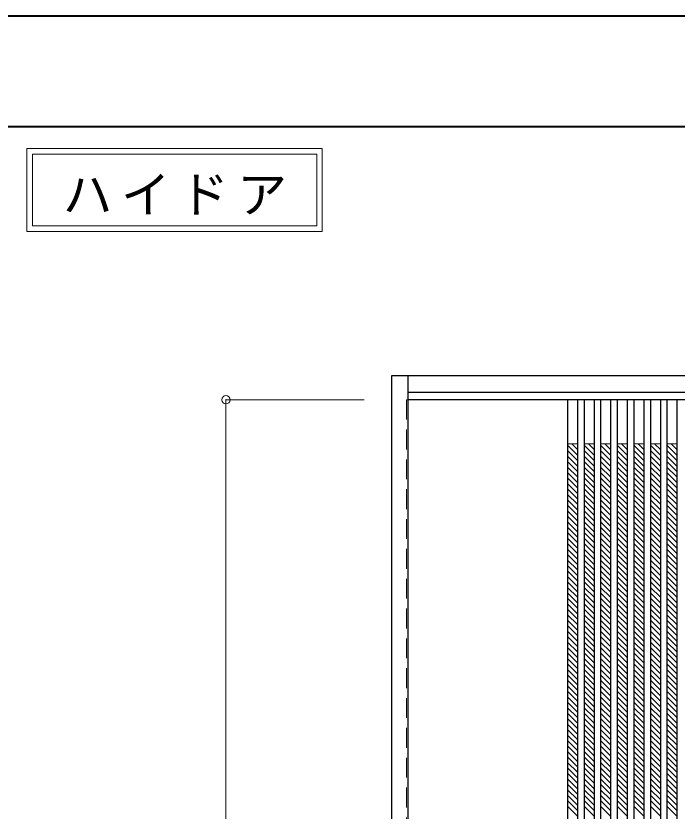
# Model space of a CAD drawing. Units: millimetres, scale not verified. Extents: x -6000 to 5700, y -4307 to 4175.
# Drawn here: x -2675 to -1479, y -1255 to 184 of the extents above; entities that cross this region are included whole.
import ezdxf

# ---------------------------------------------------------------- set-up
doc = ezdxf.new("R2010")
doc.units = ezdxf.units.MM
doc.header["$LTSCALE"] = 30
doc.header["$PDMODE"] = 32
doc.header["$PDSIZE"] = 15
doc.linetypes.add('DASHED1', pattern=[1.8, 1.2, -0.6])
for name, color, linetype, lineweight in [('0-2_扉', 4, 'DASHED1', 9), ('0-3_仕上げ', 7, 'Continuous', 18), ('0-4_枠', 3, 'Continuous', 25), ('0-A_文字', 7, 'Continuous', 18), ('0-B_寸法', 4, 'Continuous', 9), ('0-C_ハッチ', 4, 'DASHED1', 9), ('F-1_枠', 6, 'Continuous', 40)]:
    doc.layers.add(name, color=color, linetype=linetype, lineweight=lineweight)
doc.styles.add('ＭＳ ゴシック', font='')
doc.styles.get('ＭＳ ゴシック').set_extended_font_data('MS Gothic')

msp = doc.modelspace()

# ---------------------------------------------------------------- linework, layer by layer
at = {"layer": '0-2_扉'}
msp.add_line((-1965, -510.25), (-1968, -510.25), dxfattribs=at)
at = {"layer": '0-2_扉', "color": 3, "linetype": 'Continuous', "lineweight": 25}
msp.add_line((-381, -510.25), (-1965, -510.25), dxfattribs=at)
at = {"layer": '0-2_扉'}
msp.add_lwpolyline([(-1968, -510.25), (-1968, -2693.25), (-1965, -2693.25)], dxfattribs=at)
at = {"layer": '0-3_仕上げ', "color": 3, "lineweight": 25}
for p, q in [((-1677, -510.25), (-1677, -2693.25)), ((-1659, -510.25), (-1659, -2693.25)), ((-1647, -510.25), (-1647, -2693.25)), ((-1629, -510.25), (-1629, -2693.25)), ((-1617, -510.25), (-1617, -2693.25)), ((-1599, -510.25), (-1599, -2693.25)), ((-1587, -510.25), (-1587, -2693.25)), ((-1569, -510.25), (-1569, -2693.25)), ((-1557, -510.25), (-1557, -2693.25)), ((-1539, -510.25), (-1539, -2693.25)), ((-1527, -510.25), (-1527, -2693.25)), ((-1509, -510.25), (-1509, -2693.25)), ((-1497, -510.25), (-1497, -2693.25)), ((-1479, -510.25), (-1479, -2693.25))]:
    msp.add_line(p, q, dxfattribs=at)
at = {"layer": '0-3_仕上げ'}
for p, q in [((-1659, -590.25), (-1677, -590.25)), ((-1629, -590.25), (-1647, -590.25)), ((-1599, -590.25), (-1617, -590.25)), ((-1569, -590.25), (-1587, -590.25)), ((-1539, -590.25), (-1557, -590.25)), ((-1509, -590.25), (-1527, -590.25)), ((-1479, -590.25), (-1497, -590.25))]:
    msp.add_line(p, q, dxfattribs=at)
at = {"layer": '0-4_枠'}
for p, q in [((-1995, -466.25), (-351, -466.25)), ((-1995, -2701.25), (-1995, -466.25)), ((-1965, -2701.25), (-1965, -466.25)), ((-1965, -496.25), (-381, -496.25))]:
    msp.add_line(p, q, dxfattribs=at)
at = {"layer": '0-A_文字'}
for p, q in [((-2655, -55.5), (-2655, -205.5)), ((-2645, -65.5), (-2130.67, -65.5)), ((-2130.67, -65.5), (-2130.67, -195.5)), ((-2655, -205.5), (-2120.67, -205.5))]:
    msp.add_line(p, q, dxfattribs=at)
for points in [[(-2655, -55.5), (-2120.67, -55.5), (-2120.67, -205.5)], [(-2645, -65.5), (-2645, -195.5), (-2130.67, -195.5)]]:
    msp.add_lwpolyline(points, dxfattribs=at)
at = {"layer": '0-B_寸法'}
for q in [(-2045, -510.25), (-2295, -2693.25)]:
    msp.add_line((-2295, -510.25), q, dxfattribs=at)
at = {"layer": '0-B_寸法', "color": 7}
msp.add_point((-2295, -510.25), dxfattribs=at)
at = {"layer": '0-C_ハッチ'}
for p, q in [((-1659, -610.44), (-1677, -592.44)), ((-1659, -620.34), (-1677, -602.34)), ((-1659, -600.54), (-1669.29, -590.25)), ((-1659, -590.64), (-1659.39, -590.25)), ((-1629, -610.44), (-1647, -592.44)), ((-1629, -620.34), (-1647, -602.34)), ((-1629, -600.54), (-1639.29, -590.25)), ((-1629, -590.64), (-1629.39, -590.25)), ((-1599, -610.44), (-1617, -592.44)), ((-1599, -620.34), (-1617, -602.34)), ((-1599, -600.54), (-1609.29, -590.25)), ((-1599, -590.64), (-1599.39, -590.25)), ((-1569, -610.44), (-1587, -592.44)), ((-1569, -620.34), (-1587, -602.34)), ((-1569, -600.54), (-1579.29, -590.25)), ((-1569, -590.64), (-1569.39, -590.25)), ((-1539, -610.44), (-1557, -592.44)), ((-1539, -620.34), (-1557, -602.34)), ((-1539, -600.54), (-1549.29, -590.25)), ((-1539, -590.64), (-1539.39, -590.25)), ((-1509, -610.44), (-1527, -592.44)), ((-1509, -620.34), (-1527, -602.34)), ((-1509, -600.54), (-1519.29, -590.25)), ((-1509, -590.64), (-1509.39, -590.25)), ((-1479, -610.44), (-1497, -592.44)), ((-1479, -620.34), (-1497, -602.34)), ((-1479, -600.54), (-1489.29, -590.25)), ((-1479, -590.64), (-1479.39, -590.25)), ((-1659, -630.24), (-1677, -612.24)), ((-1629, -630.24), (-1647, -612.24)), ((-1599, -630.24), (-1617, -612.24)), ((-1569, -630.24), (-1587, -612.24)), ((-1539, -630.24), (-1557, -612.24)), ((-1509, -630.24), (-1527, -612.24)), ((-1479, -630.24), (-1497, -612.24)), ((-1659, -640.14), (-1677, -622.14)), ((-1659, -650.04), (-1677, -632.04)), ((-1629, -640.14), (-1647, -622.14)), ((-1629, -650.04), (-1647, -632.04)), ((-1599, -640.14), (-1617, -622.14)), ((-1599, -650.04), (-1617, -632.04)), ((-1569, -640.14), (-1587, -622.14)), ((-1569, -650.04), (-1587, -632.04)), ((-1539, -640.14), (-1557, -622.14)), ((-1539, -650.04), (-1557, -632.04)), ((-1509, -640.14), (-1527, -622.14)), ((-1509, -650.04), (-1527, -632.04)), ((-1479, -640.14), (-1497, -622.14)), ((-1479, -650.04), (-1497, -632.04)), ((-1659, -659.94), (-1677, -641.94)), ((-1629, -659.94), (-1647, -641.94)), ((-1599, -659.94), (-1617, -641.94)), ((-1569, -659.94), (-1587, -641.94)), ((-1539, -659.94), (-1557, -641.94)), ((-1509, -659.94), (-1527, -641.94)), ((-1479, -659.94), (-1497, -641.94)), ((-1659, -669.84), (-1677, -651.84)), ((-1659, -679.74), (-1677, -661.74)), ((-1629, -669.84), (-1647, -651.84)), ((-1629, -679.74), (-1647, -661.74)), ((-1599, -669.84), (-1617, -651.84)), ((-1599, -679.74), (-1617, -661.74)), ((-1569, -669.84), (-1587, -651.84)), ((-1569, -679.74), (-1587, -661.74)), ((-1539, -669.84), (-1557, -651.84)), ((-1539, -679.74), (-1557, -661.74)), ((-1509, -669.84), (-1527, -651.84)), ((-1509, -679.74), (-1527, -661.74)), ((-1479, -669.84), (-1497, -651.84)), ((-1479, -679.74), (-1497, -661.74)), ((-1659, -689.64), (-1677, -671.64)), ((-1629, -689.64), (-1647, -671.64)), ((-1599, -689.64), (-1617, -671.64)), ((-1569, -689.64), (-1587, -671.64)), ((-1539, -689.64), (-1557, -671.64)), ((-1509, -689.64), (-1527, -671.64)), ((-1479, -689.64), (-1497, -671.64)), ((-1659, -699.54), (-1677, -681.54)), ((-1629, -699.54), (-1647, -681.54)), ((-1599, -699.54), (-1617, -681.54)), ((-1569, -699.54), (-1587, -681.54)), ((-1539, -699.54), (-1557, -681.54)), ((-1509, -699.54), (-1527, -681.54)), ((-1479, -699.54), (-1497, -681.54)), ((-1659, -709.44), (-1677, -691.44)), ((-1659, -719.34), (-1677, -701.34)), ((-1629, -709.44), (-1647, -691.44)), ((-1629, -719.34), (-1647, -701.34)), ((-1599, -709.44), (-1617, -691.44)), ((-1599, -719.34), (-1617, -701.34)), ((-1569, -709.44), (-1587, -691.44)), ((-1569, -719.34), (-1587, -701.34)), ((-1539, -709.44), (-1557, -691.44)), ((-1539, -719.34), (-1557, -701.34)), ((-1509, -709.44), (-1527, -691.44)), ((-1509, -719.34), (-1527, -701.34)), ((-1479, -709.44), (-1497, -691.44)), ((-1479, -719.34), (-1497, -701.34)), ((-1659, -729.24), (-1677, -711.24)), ((-1629, -729.24), (-1647, -711.24)), ((-1599, -729.24), (-1617, -711.24)), ((-1569, -729.24), (-1587, -711.24)), ((-1539, -729.24), (-1557, -711.24)), ((-1509, -729.24), (-1527, -711.24)), ((-1479, -729.24), (-1497, -711.24)), ((-1659, -739.14), (-1677, -721.14)), ((-1659, -749.04), (-1677, -731.04)), ((-1629, -739.14), (-1647, -721.14)), ((-1629, -749.04), (-1647, -731.04)), ((-1599, -739.14), (-1617, -721.14)), ((-1599, -749.04), (-1617, -731.04)), ((-1569, -739.14), (-1587, -721.14)), ((-1569, -749.04), (-1587, -731.04)), ((-1539, -739.14), (-1557, -721.14)), ((-1539, -749.04), (-1557, -731.04)), ((-1509, -739.14), (-1527, -721.14)), ((-1509, -749.04), (-1527, -731.04)), ((-1479, -739.14), (-1497, -721.14)), ((-1479, -749.04), (-1497, -731.04)), ((-1659, -758.94), (-1677, -740.94)), ((-1629, -758.94), (-1647, -740.94)), ((-1599, -758.94), (-1617, -740.94)), ((-1569, -758.94), (-1587, -740.94)), ((-1539, -758.94), (-1557, -740.94)), ((-1509, -758.94), (-1527, -740.94)), ((-1479, -758.94), (-1497, -740.94)), ((-1659, -768.84), (-1677, -750.84)), ((-1659, -778.73), (-1677, -760.73)), ((-1629, -768.84), (-1647, -750.84)), ((-1629, -778.73), (-1647, -760.73)), ((-1599, -768.84), (-1617, -750.84)), ((-1599, -778.73), (-1617, -760.73)), ((-1569, -768.84), (-1587, -750.84)), ((-1569, -778.73), (-1587, -760.73)), ((-1539, -768.84), (-1557, -750.84)), ((-1539, -778.73), (-1557, -760.73)), ((-1509, -768.84), (-1527, -750.84)), ((-1509, -778.73), (-1527, -760.73)), ((-1479, -768.84), (-1497, -750.84)), ((-1479, -778.73), (-1497, -760.73)), ((-1659, -788.63), (-1677, -770.63)), ((-1629, -788.63), (-1647, -770.63)), ((-1599, -788.63), (-1617, -770.63)), ((-1569, -788.63), (-1587, -770.63)), ((-1539, -788.63), (-1557, -770.63)), ((-1509, -788.63), (-1527, -770.63)), ((-1479, -788.63), (-1497, -770.63)), ((-1659, -798.53), (-1677, -780.53)), ((-1659, -808.43), (-1677, -790.43)), ((-1629, -798.53), (-1647, -780.53)), ((-1629, -808.43), (-1647, -790.43)), ((-1599, -798.53), (-1617, -780.53)), ((-1599, -808.43), (-1617, -790.43)), ((-1569, -798.53), (-1587, -780.53)), ((-1569, -808.43), (-1587, -790.43)), ((-1539, -798.53), (-1557, -780.53)), ((-1539, -808.43), (-1557, -790.43)), ((-1509, -798.53), (-1527, -780.53)), ((-1509, -808.43), (-1527, -790.43)), ((-1479, -798.53), (-1497, -780.53)), ((-1479, -808.43), (-1497, -790.43)), ((-1659, -818.33), (-1677, -800.33)), ((-1629, -818.33), (-1647, -800.33)), ((-1599, -818.33), (-1617, -800.33)), ((-1569, -818.33), (-1587, -800.33)), ((-1539, -818.33), (-1557, -800.33)), ((-1509, -818.33), (-1527, -800.33)), ((-1479, -818.33), (-1497, -800.33)), ((-1659, -828.23), (-1677, -810.23)), ((-1659, -838.13), (-1677, -820.13)), ((-1629, -828.23), (-1647, -810.23)), ((-1629, -838.13), (-1647, -820.13)), ((-1599, -828.23), (-1617, -810.23)), ((-1599, -838.13), (-1617, -820.13)), ((-1569, -828.23), (-1587, -810.23)), ((-1569, -838.13), (-1587, -820.13)), ((-1539, -828.23), (-1557, -810.23)), ((-1539, -838.13), (-1557, -820.13)), ((-1509, -828.23), (-1527, -810.23)), ((-1509, -838.13), (-1527, -820.13)), ((-1479, -828.23), (-1497, -810.23)), ((-1479, -838.13), (-1497, -820.13)), ((-1659, -848.03), (-1677, -830.03)), ((-1629, -848.03), (-1647, -830.03)), ((-1599, -848.03), (-1617, -830.03)), ((-1569, -848.03), (-1587, -830.03)), ((-1539, -848.03), (-1557, -830.03)), ((-1509, -848.03), (-1527, -830.03)), ((-1479, -848.03), (-1497, -830.03)), ((-1659, -857.93), (-1677, -839.93)), ((-1629, -857.93), (-1647, -839.93)), ((-1599, -857.93), (-1617, -839.93)), ((-1569, -857.93), (-1587, -839.93)), ((-1539, -857.93), (-1557, -839.93)), ((-1509, -857.93), (-1527, -839.93)), ((-1479, -857.93), (-1497, -839.93)), ((-1659, -867.83), (-1677, -849.83)), ((-1659, -877.73), (-1677, -859.73)), ((-1629, -867.83), (-1647, -849.83)), ((-1629, -877.73), (-1647, -859.73)), ((-1599, -867.83), (-1617, -849.83)), ((-1599, -877.73), (-1617, -859.73)), ((-1569, -867.83), (-1587, -849.83)), ((-1569, -877.73), (-1587, -859.73)), ((-1539, -867.83), (-1557, -849.83)), ((-1539, -877.73), (-1557, -859.73)), ((-1509, -867.83), (-1527, -849.83)), ((-1509, -877.73), (-1527, -859.73)), ((-1479, -867.83), (-1497, -849.83)), ((-1479, -877.73), (-1497, -859.73)), ((-1659, -887.63), (-1677, -869.63)), ((-1629, -887.63), (-1647, -869.63)), ((-1599, -887.63), (-1617, -869.63)), ((-1569, -887.63), (-1587, -869.63)), ((-1539, -887.63), (-1557, -869.63)), ((-1509, -887.63), (-1527, -869.63)), ((-1479, -887.63), (-1497, -869.63)), ((-1659, -897.53), (-1677, -879.53)), ((-1659, -907.43), (-1677, -889.43)), ((-1629, -897.53), (-1647, -879.53)), ((-1629, -907.43), (-1647, -889.43)), ((-1599, -897.53), (-1617, -879.53)), ((-1599, -907.43), (-1617, -889.43)), ((-1569, -897.53), (-1587, -879.53)), ((-1569, -907.43), (-1587, -889.43)), ((-1539, -897.53), (-1557, -879.53)), ((-1539, -907.43), (-1557, -889.43)), ((-1509, -897.53), (-1527, -879.53)), ((-1509, -907.43), (-1527, -889.43)), ((-1479, -897.53), (-1497, -879.53)), ((-1479, -907.43), (-1497, -889.43)), ((-1659, -917.33), (-1677, -899.33)), ((-1629, -917.33), (-1647, -899.33)), ((-1599, -917.33), (-1617, -899.33)), ((-1569, -917.33), (-1587, -899.33)), ((-1539, -917.33), (-1557, -899.33)), ((-1509, -917.33), (-1527, -899.33)), ((-1479, -917.33), (-1497, -899.33)), ((-1659, -927.23), (-1677, -909.23)), ((-1659, -937.13), (-1677, -919.13)), ((-1629, -927.23), (-1647, -909.23)), ((-1629, -937.13), (-1647, -919.13)), ((-1599, -927.23), (-1617, -909.23)), ((-1599, -937.13), (-1617, -919.13)), ((-1569, -927.23), (-1587, -909.23)), ((-1569, -937.13), (-1587, -919.13)), ((-1539, -927.23), (-1557, -909.23)), ((-1539, -937.13), (-1557, -919.13)), ((-1509, -927.23), (-1527, -909.23)), ((-1509, -937.13), (-1527, -919.13)), ((-1479, -927.23), (-1497, -909.23)), ((-1479, -937.13), (-1497, -919.13)), ((-1659, -947.03), (-1677, -929.03)), ((-1629, -947.03), (-1647, -929.03)), ((-1599, -947.03), (-1617, -929.03)), ((-1569, -947.03), (-1587, -929.03)), ((-1539, -947.03), (-1557, -929.03)), ((-1509, -947.03), (-1527, -929.03)), ((-1479, -947.03), (-1497, -929.03)), ((-1659, -956.93), (-1677, -938.93)), ((-1659, -966.83), (-1677, -948.83)), ((-1629, -956.93), (-1647, -938.93)), ((-1629, -966.83), (-1647, -948.83)), ((-1599, -956.93), (-1617, -938.93)), ((-1599, -966.83), (-1617, -948.83)), ((-1569, -956.93), (-1587, -938.93)), ((-1569, -966.83), (-1587, -948.83)), ((-1539, -956.93), (-1557, -938.93)), ((-1539, -966.83), (-1557, -948.83)), ((-1509, -956.93), (-1527, -938.93)), ((-1509, -966.83), (-1527, -948.83)), ((-1479, -956.93), (-1497, -938.93)), ((-1479, -966.83), (-1497, -948.83)), ((-1659, -976.72), (-1677, -958.72)), ((-1629, -976.72), (-1647, -958.72)), ((-1599, -976.72), (-1617, -958.72)), ((-1569, -976.72), (-1587, -958.72)), ((-1539, -976.72), (-1557, -958.72)), ((-1509, -976.72), (-1527, -958.72)), ((-1479, -976.72), (-1497, -958.72)), ((-1659, -986.62), (-1677, -968.62)), ((-1659, -996.52), (-1677, -978.52)), ((-1629, -986.62), (-1647, -968.62)), ((-1629, -996.52), (-1647, -978.52)), ((-1599, -986.62), (-1617, -968.62)), ((-1599, -996.52), (-1617, -978.52)), ((-1569, -986.62), (-1587, -968.62)), ((-1569, -996.52), (-1587, -978.52)), ((-1539, -986.62), (-1557, -968.62)), ((-1539, -996.52), (-1557, -978.52)), ((-1509, -986.62), (-1527, -968.62)), ((-1509, -996.52), (-1527, -978.52)), ((-1479, -986.62), (-1497, -968.62)), ((-1479, -996.52), (-1497, -978.52)), ((-1659, -1006.42), (-1677, -988.42)), ((-1629, -1006.42), (-1647, -988.42)), ((-1599, -1006.42), (-1617, -988.42)), ((-1569, -1006.42), (-1587, -988.42)), ((-1539, -1006.42), (-1557, -988.42)), ((-1509, -1006.42), (-1527, -988.42)), ((-1479, -1006.42), (-1497, -988.42)), ((-1659, -1016.32), (-1677, -998.32)), ((-1629, -1016.32), (-1647, -998.32)), ((-1599, -1016.32), (-1617, -998.32)), ((-1569, -1016.32), (-1587, -998.32)), ((-1539, -1016.32), (-1557, -998.32)), ((-1509, -1016.32), (-1527, -998.32)), ((-1479, -1016.32), (-1497, -998.32)), ((-1659, -1026.22), (-1677, -1008.22)), ((-1659, -1036.12), (-1677, -1018.12)), ((-1629, -1026.22), (-1647, -1008.22)), ((-1629, -1036.12), (-1647, -1018.12)), ((-1599, -1026.22), (-1617, -1008.22)), ((-1599, -1036.12), (-1617, -1018.12)), ((-1569, -1026.22), (-1587, -1008.22)), ((-1569, -1036.12), (-1587, -1018.12)), ((-1539, -1026.22), (-1557, -1008.22)), ((-1539, -1036.12), (-1557, -1018.12)), ((-1509, -1026.22), (-1527, -1008.22)), ((-1509, -1036.12), (-1527, -1018.12)), ((-1479, -1026.22), (-1497, -1008.22)), ((-1479, -1036.12), (-1497, -1018.12)), ((-1659, -1046.02), (-1677, -1028.02)), ((-1629, -1046.02), (-1647, -1028.02)), ((-1599, -1046.02), (-1617, -1028.02)), ((-1569, -1046.02), (-1587, -1028.02)), ((-1539, -1046.02), (-1557, -1028.02)), ((-1509, -1046.02), (-1527, -1028.02)), ((-1479, -1046.02), (-1497, -1028.02)), ((-1659, -1055.92), (-1677, -1037.92)), ((-1659, -1065.82), (-1677, -1047.82)), ((-1629, -1055.92), (-1647, -1037.92)), ((-1629, -1065.82), (-1647, -1047.82)), ((-1599, -1055.92), (-1617, -1037.92)), ((-1599, -1065.82), (-1617, -1047.82)), ((-1569, -1055.92), (-1587, -1037.92)), ((-1569, -1065.82), (-1587, -1047.82)), ((-1539, -1055.92), (-1557, -1037.92)), ((-1539, -1065.82), (-1557, -1047.82)), ((-1509, -1055.92), (-1527, -1037.92)), ((-1509, -1065.82), (-1527, -1047.82)), ((-1479, -1055.92), (-1497, -1037.92)), ((-1479, -1065.82), (-1497, -1047.82)), ((-1659, -1075.72), (-1677, -1057.72)), ((-1629, -1075.72), (-1647, -1057.72)), ((-1599, -1075.72), (-1617, -1057.72)), ((-1569, -1075.72), (-1587, -1057.72)), ((-1539, -1075.72), (-1557, -1057.72)), ((-1509, -1075.72), (-1527, -1057.72)), ((-1479, -1075.72), (-1497, -1057.72)), ((-1659, -1085.62), (-1677, -1067.62)), ((-1659, -1095.52), (-1677, -1077.52)), ((-1629, -1085.62), (-1647, -1067.62)), ((-1629, -1095.52), (-1647, -1077.52)), ((-1599, -1085.62), (-1617, -1067.62)), ((-1599, -1095.52), (-1617, -1077.52)), ((-1569, -1085.62), (-1587, -1067.62)), ((-1569, -1095.52), (-1587, -1077.52)), ((-1539, -1085.62), (-1557, -1067.62)), ((-1539, -1095.52), (-1557, -1077.52)), ((-1509, -1085.62), (-1527, -1067.62)), ((-1509, -1095.52), (-1527, -1077.52)), ((-1479, -1085.62), (-1497, -1067.62)), ((-1479, -1095.52), (-1497, -1077.52)), ((-1659, -1105.42), (-1677, -1087.42)), ((-1629, -1105.42), (-1647, -1087.42)), ((-1599, -1105.42), (-1617, -1087.42)), ((-1569, -1105.42), (-1587, -1087.42)), ((-1539, -1105.42), (-1557, -1087.42)), ((-1509, -1105.42), (-1527, -1087.42)), ((-1479, -1105.42), (-1497, -1087.42)), ((-1659, -1115.32), (-1677, -1097.32)), ((-1659, -1125.22), (-1677, -1107.22)), ((-1629, -1115.32), (-1647, -1097.32)), ((-1629, -1125.22), (-1647, -1107.22)), ((-1599, -1115.32), (-1617, -1097.32)), ((-1599, -1125.22), (-1617, -1107.22)), ((-1569, -1115.32), (-1587, -1097.32)), ((-1569, -1125.22), (-1587, -1107.22)), ((-1539, -1115.32), (-1557, -1097.32)), ((-1539, -1125.22), (-1557, -1107.22)), ((-1509, -1115.32), (-1527, -1097.32)), ((-1509, -1125.22), (-1527, -1107.22)), ((-1479, -1115.32), (-1497, -1097.32)), ((-1479, -1125.22), (-1497, -1107.22)), ((-1659, -1135.12), (-1677, -1117.12)), ((-1629, -1135.12), (-1647, -1117.12)), ((-1599, -1135.12), (-1617, -1117.12)), ((-1569, -1135.12), (-1587, -1117.12)), ((-1539, -1135.12), (-1557, -1117.12)), ((-1509, -1135.12), (-1527, -1117.12)), ((-1479, -1135.12), (-1497, -1117.12)), ((-1659, -1145.02), (-1677, -1127.02)), ((-1659, -1154.92), (-1677, -1136.92)), ((-1629, -1145.02), (-1647, -1127.02)), ((-1629, -1154.92), (-1647, -1136.92)), ((-1599, -1145.02), (-1617, -1127.02)), ((-1599, -1154.92), (-1617, -1136.92)), ((-1569, -1145.02), (-1587, -1127.02)), ((-1569, -1154.92), (-1587, -1136.92)), ((-1539, -1145.02), (-1557, -1127.02)), ((-1539, -1154.92), (-1557, -1136.92)), ((-1509, -1145.02), (-1527, -1127.02)), ((-1509, -1154.92), (-1527, -1136.92)), ((-1479, -1145.02), (-1497, -1127.02)), ((-1479, -1154.92), (-1497, -1136.92)), ((-1659, -1164.82), (-1677, -1146.82)), ((-1629, -1164.82), (-1647, -1146.82)), ((-1599, -1164.82), (-1617, -1146.82)), ((-1569, -1164.82), (-1587, -1146.82)), ((-1539, -1164.82), (-1557, -1146.82)), ((-1509, -1164.82), (-1527, -1146.82)), ((-1479, -1164.82), (-1497, -1146.82)), ((-1659, -1174.71), (-1677, -1156.71)), ((-1629, -1174.71), (-1647, -1156.71)), ((-1599, -1174.71), (-1617, -1156.71)), ((-1569, -1174.71), (-1587, -1156.71)), ((-1539, -1174.71), (-1557, -1156.71)), ((-1509, -1174.71), (-1527, -1156.71)), ((-1479, -1174.71), (-1497, -1156.71)), ((-1659, -1184.61), (-1677, -1166.61)), ((-1659, -1194.51), (-1677, -1176.51)), ((-1629, -1184.61), (-1647, -1166.61)), ((-1629, -1194.51), (-1647, -1176.51)), ((-1599, -1184.61), (-1617, -1166.61)), ((-1599, -1194.51), (-1617, -1176.51)), ((-1569, -1184.61), (-1587, -1166.61)), ((-1569, -1194.51), (-1587, -1176.51)), ((-1539, -1184.61), (-1557, -1166.61)), ((-1539, -1194.51), (-1557, -1176.51)), ((-1509, -1184.61), (-1527, -1166.61)), ((-1509, -1194.51), (-1527, -1176.51)), ((-1479, -1184.61), (-1497, -1166.61)), ((-1479, -1194.51), (-1497, -1176.51)), ((-1659, -1204.41), (-1677, -1186.41)), ((-1629, -1204.41), (-1647, -1186.41)), ((-1599, -1204.41), (-1617, -1186.41)), ((-1569, -1204.41), (-1587, -1186.41)), ((-1539, -1204.41), (-1557, -1186.41)), ((-1509, -1204.41), (-1527, -1186.41)), ((-1479, -1204.41), (-1497, -1186.41)), ((-1659, -1214.31), (-1677, -1196.31)), ((-1659, -1224.21), (-1677, -1206.21)), ((-1629, -1214.31), (-1647, -1196.31)), ((-1629, -1224.21), (-1647, -1206.21)), ((-1599, -1214.31), (-1617, -1196.31)), ((-1599, -1224.21), (-1617, -1206.21)), ((-1569, -1214.31), (-1587, -1196.31)), ((-1569, -1224.21), (-1587, -1206.21)), ((-1539, -1214.31), (-1557, -1196.31)), ((-1539, -1224.21), (-1557, -1206.21)), ((-1509, -1214.31), (-1527, -1196.31)), ((-1509, -1224.21), (-1527, -1206.21)), ((-1479, -1214.31), (-1497, -1196.31)), ((-1479, -1224.21), (-1497, -1206.21)), ((-1659, -1234.11), (-1677, -1216.11)), ((-1629, -1234.11), (-1647, -1216.11)), ((-1599, -1234.11), (-1617, -1216.11)), ((-1569, -1234.11), (-1587, -1216.11)), ((-1539, -1234.11), (-1557, -1216.11)), ((-1509, -1234.11), (-1527, -1216.11)), ((-1479, -1234.11), (-1497, -1216.11)), ((-1659, -1244.01), (-1677, -1226.01)), ((-1659, -1253.91), (-1677, -1235.91)), ((-1629, -1244.01), (-1647, -1226.01)), ((-1629, -1253.91), (-1647, -1235.91)), ((-1599, -1244.01), (-1617, -1226.01)), ((-1599, -1253.91), (-1617, -1235.91)), ((-1569, -1244.01), (-1587, -1226.01)), ((-1569, -1253.91), (-1587, -1235.91)), ((-1539, -1244.01), (-1557, -1226.01)), ((-1539, -1253.91), (-1557, -1235.91)), ((-1509, -1244.01), (-1527, -1226.01)), ((-1509, -1253.91), (-1527, -1235.91)), ((-1479, -1244.01), (-1497, -1226.01)), ((-1479, -1253.91), (-1497, -1235.91)), ((-1659, -1263.81), (-1677, -1245.81)), ((-1629, -1263.81), (-1647, -1245.81)), ((-1599, -1263.81), (-1617, -1245.81)), ((-1569, -1263.81), (-1587, -1245.81)), ((-1539, -1263.81), (-1557, -1245.81)), ((-1509, -1263.81), (-1527, -1245.81)), ((-1479, -1263.81), (-1497, -1245.81))]:
    msp.add_line(p, q, dxfattribs=at)
at = {"layer": 'F-1_枠'}
for p, q in [((-6000, 184.5), (5700, 184.5)), ((-6000, -15.5), (5700, -15.5))]:
    msp.add_line(p, q, dxfattribs=at)

# ---------------------------------------------------------------- texts
at = {"layer": '0-A_文字', "insert": (-2590.34, -175.5), "char_height": 65.98, "attachment_point": 7, "style": 'ＭＳ ゴシック'}
msp.add_mtext('\\T1.17;ハイドア', dxfattribs=at)

doc.saveas('drawing.dxf')
